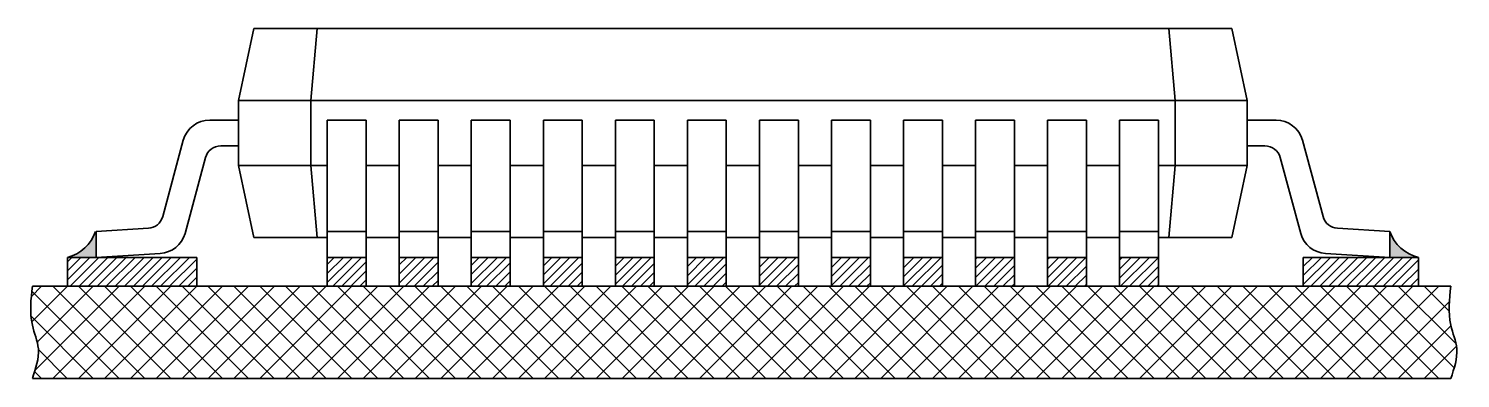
# Model space of a CAD drawing. Header units: inches. Extents: x -14 to 5184, y -66 to 1689.
# Drawn here: x 1904.54 to 1954.23, y 1481.53 to 1493.68 of the extents above; entities that cross this region are included whole.
import ezdxf

# ---------------------------------------------------------------- set-up
doc = ezdxf.new("R2010")
doc.units = ezdxf.units.IN
doc.header["$MEASUREMENT"] = 0
pattern_1 = [(45, (-1859.835243075044, -831.7969225682268), (-0.1571544821187102, 0.1571544821187102), [])]

msp = doc.modelspace()

# ---------------------------------------------------------------- hatches: boundary and pattern name
at = {"lineweight": 9, "transparency": 33554607}
h = msp.add_hatch(color=0, dxfattribs=at)
h.dxf.hatch_style = 1
edge = h.paths.add_edge_path()
edge.add_arc((1905.516383140827, 1487.110432754249), 1.42512788861132, 284.9574062027347, 340.5237811720811)
edge.add_line((1906.859965154197, 1486.635272915619), (1906.859965154197, 1485.733591097271))
edge.add_line((1906.859965154197, 1485.733591097271), (1905.884209934994, 1485.733591097271))
h = msp.add_hatch(color=0, dxfattribs=at)
h.dxf.hatch_style = 1
edge = h.paths.add_edge_path()
edge.add_arc((1953.097176799401, 1487.096156004377), 1.400114939054776, 199.218720002774, 256.7004676579404, ccw=False)
edge.add_line((1951.775091847115, 1486.635272915619), (1951.775091847115, 1485.733591097271))
edge.add_line((1951.775091847115, 1485.733591097271), (1952.775091847115, 1485.733591097272))
at = {"lineweight": 9, "transparency": 33554687}
h = msp.add_hatch(dxfattribs=at)
h.set_pattern_fill('ANSI31', color=0, scale=0.07)
h.set_pattern_definition(pattern_1)
h.paths.add_polyline_path([(1910.375091847106, 1485.733591097269), (1905.884209934993, 1485.733591097269), (1905.884209934993, 1484.733591097269), (1907.375091847106, 1484.733591097269), (1910.375091847106, 1484.733591097269)])
edge = h.paths.add_edge_path(flags=16)
edge.add_line((1906.375091847106, 1485.733591097269), (1907.375091847106, 1485.733591097269))
h = msp.add_hatch(dxfattribs=at)
h.set_pattern_fill('ANSI31', color=0, scale=0.07)
h.set_pattern_definition(pattern_1)
h.paths.add_polyline_path([(1914.900093250241, 1484.733591097269), (1914.900093250241, 1485.733591097269), (1916.250093250241, 1485.733591097269), (1916.250093250241, 1484.733591097269)])
h = msp.add_hatch(dxfattribs=at)
h.set_pattern_fill('ANSI31', color=0, scale=0.07)
h.set_pattern_definition(pattern_1)
h.paths.add_polyline_path([(1917.398498963166, 1484.733591097269), (1917.398498963166, 1485.733591097269), (1918.748498963166, 1485.733591097269), (1918.748498963166, 1484.733591097269)])
h = msp.add_hatch(dxfattribs=at)
h.set_pattern_fill('ANSI31', color=0, scale=0.07)
h.set_pattern_definition(pattern_1)
h.paths.add_polyline_path([(1919.900093250241, 1484.733591097269), (1919.900093250241, 1485.733591097269), (1921.250093250241, 1485.733591097269), (1921.250093250241, 1484.733591097269)])
h = msp.add_hatch(dxfattribs=at)
h.set_pattern_fill('ANSI31', color=0, scale=0.07)
h.set_pattern_definition(pattern_1)
h.paths.add_polyline_path([(1922.400093250241, 1484.733591097269), (1922.400093250241, 1485.733591097269), (1923.750093250241, 1485.733591097269), (1923.750093250241, 1484.733591097269)])
h = msp.add_hatch(dxfattribs=at)
h.set_pattern_fill('ANSI31', color=0, scale=0.07)
h.set_pattern_definition(pattern_1)
h.paths.add_polyline_path([(1924.90009325024, 1484.733591097269), (1924.90009325024, 1485.733591097269), (1926.25009325024, 1485.733591097269), (1926.25009325024, 1484.733591097269)])
h = msp.add_hatch(dxfattribs=at)
h.set_pattern_fill('ANSI31', color=0, scale=0.07)
h.set_pattern_definition(pattern_1)
h.paths.add_polyline_path([(1927.398498963165, 1484.733591097269), (1927.398498963165, 1485.733591097269), (1928.748498963165, 1485.733591097269), (1928.748498963165, 1484.733591097269)])
h = msp.add_hatch(dxfattribs=at)
h.set_pattern_fill('ANSI31', color=0, scale=0.07)
h.set_pattern_definition(pattern_1)
h.paths.add_polyline_path([(1929.90009325024, 1484.733591097269), (1929.90009325024, 1485.733591097269), (1931.25009325024, 1485.733591097269), (1931.25009325024, 1484.733591097269)])
h = msp.add_hatch(dxfattribs=at)
h.set_pattern_fill('ANSI31', color=0, scale=0.07)
h.set_pattern_definition(pattern_1)
h.paths.add_polyline_path([(1932.40009325024, 1484.733591097269), (1932.40009325024, 1485.733591097269), (1933.75009325024, 1485.733591097269), (1933.75009325024, 1484.733591097269)])
h = msp.add_hatch(dxfattribs=at)
h.set_pattern_fill('ANSI31', color=0, scale=0.07)
h.set_pattern_definition(pattern_1)
h.paths.add_polyline_path([(1934.90009325024, 1484.733591097269), (1934.90009325024, 1485.733591097269), (1936.25009325024, 1485.733591097269), (1936.25009325024, 1484.733591097269)])
h = msp.add_hatch(dxfattribs=at)
h.set_pattern_fill('ANSI31', color=0, scale=0.07)
h.set_pattern_definition(pattern_1)
h.paths.add_polyline_path([(1937.398498963165, 1484.733591097269), (1937.398498963165, 1485.733591097269), (1938.748498963165, 1485.733591097269), (1938.748498963165, 1484.733591097269)])
h = msp.add_hatch(dxfattribs=at)
h.set_pattern_fill('ANSI31', color=0, scale=0.07)
h.set_pattern_definition(pattern_1)
h.paths.add_polyline_path([(1939.90009325024, 1484.733591097269), (1939.90009325024, 1485.733591097269), (1941.25009325024, 1485.733591097269), (1941.25009325024, 1484.733591097269)])
h = msp.add_hatch(dxfattribs=at)
h.set_pattern_fill('ANSI31', color=0, scale=0.07)
h.set_pattern_definition(pattern_1)
h.paths.add_polyline_path([(1942.40009325024, 1484.733591097269), (1942.40009325024, 1485.733591097269), (1943.75009325024, 1485.733591097269), (1943.75009325024, 1484.733591097269)])
h = msp.add_hatch(dxfattribs=at)
h.set_pattern_fill('ANSI31', color=0, scale=0.07)
h.set_pattern_definition(pattern_1)
h.paths.add_polyline_path([(1948.775091847115, 1485.733591097269), (1949.775091847115, 1485.733591097269), (1952.775091847115, 1485.733591097269), (1952.775091847115, 1484.733591097269), (1949.775091847115, 1484.733591097269), (1948.775091847115, 1484.733591097269)])
at = {"lineweight": 9, "transparency": 33554607}
h = msp.add_hatch(dxfattribs=at)
h.set_pattern_fill('ANSI37', color=0, scale=0.2)
h.set_pattern_definition([(45, (-1850.81505347179, -820.7525807373709), (-0.4490128060534576, 0.4490128060534577), []), (135, (-1850.81505347179, -820.7525807373709), (-0.4490128060534577, -0.4490128060534576), [])])
edge = h.paths.add_edge_path()
edge.add_spline(control_points=[(1904.666327435395, 1484.733591097269), (1904.617175450348, 1484.280250623558), (1904.53676778914, 1483.538631598678), (1905, 1482.5), (1904.78466839611, 1481.876339558257), (1904.666327435395, 1481.533591097269)], knot_values=[0, 0, 0, 0, 1.346151153158644, 2.202166723337645, 3.246614946844562, 3.246614946844562, 3.246614946844562, 3.246614946844562], degree=3, periodic=0)
edge.add_line((1904.666327435395, 1481.533591097269), (1953.89290432509, 1481.533591097269))
edge.add_spline(control_points=[(1953.89290432509, 1481.533591097269), (1954.011245285805, 1481.876339558258), (1954.226576889695, 1482.5), (1953.763344678835, 1483.538631598679), (1953.843752340043, 1484.280250623559), (1953.89290432509, 1484.733591097269)], knot_values=[0, 0, 0, 0, 1.044448223506918, 1.900463793685919, 3.246614946844562, 3.246614946844562, 3.246614946844562, 3.246614946844562], degree=3, periodic=0)
edge.add_line((1953.892904325089, 1484.733591097269), (1904.666327435395, 1484.733591097269))

# ---------------------------------------------------------------- linework, layer by layer
at = {"lineweight": 35, "transparency": 33554607}
for p, q in [((1912.356483313327, 1493.680439531909), (1911.825091947637, 1491.180439531909)), ((1912.356483313327, 1493.680439531909), (1914.545201818374, 1493.680439531909)), ((1914.545201818374, 1493.680439531909), (1914.325092384751, 1491.180439531909)), ((1914.545201818374, 1493.680439531909), (1944.104982765313, 1493.680439531909)), ((1944.104982765313, 1493.680439531909), (1946.293700504986, 1493.680439531909)), ((1944.104982765313, 1493.680439531909), (1944.32509238476, 1491.180439531909)), ((1946.825091947646, 1491.180439531909), (1946.293700504986, 1493.680439531909)), ((1911.825091947637, 1488.930439531909), (1911.825091947637, 1491.180439531909)), ((1914.325092384751, 1491.180439531909), (1911.825091947637, 1491.180439531909)), ((1914.325092384751, 1488.930439531909), (1914.325092384751, 1491.180439531909)), ((1944.32509238476, 1491.180439531909), (1914.325092384751, 1491.180439531909)), ((1944.32509238476, 1488.930439531909), (1944.32509238476, 1491.180439531909)), ((1946.825091947646, 1491.180439531909), (1944.32509238476, 1491.180439531909)), ((1946.825091947646, 1488.930439531909), (1946.825091947646, 1491.180439531909)), ((1910.821824846191, 1490.505439531909), (1911.825091947637, 1490.505439531909)), ((1916.250092560173, 1490.505439531909), (1914.900092560172, 1490.505439531909)), ((1914.900092720607, 1489.801499720301), (1914.900092560458, 1490.505438126274)), ((1916.250092720519, 1489.803375977208), (1916.250092560118, 1490.505439481704)), ((1918.750092560173, 1490.505439531909), (1917.400092560172, 1490.505439531909)), ((1917.400092720607, 1489.801499720301), (1917.400092560458, 1490.505438126274)), ((1918.750092720519, 1489.803375977208), (1918.750092560118, 1490.505439481704)), ((1921.250092560173, 1490.505439531909), (1919.900092560172, 1490.505439531909)), ((1919.900092720607, 1489.801499720301), (1919.900092560458, 1490.505438126274)), ((1921.250092720519, 1489.803375977208), (1921.250092560118, 1490.505439481704)), ((1923.750092560173, 1490.505439531909), (1922.400092560172, 1490.505439531909)), ((1922.400092720607, 1489.801499720301), (1922.400092560458, 1490.505438126274)), ((1923.750092720518, 1489.803375977208), (1923.750092560118, 1490.505439481704)), ((1926.250092560173, 1490.505439531909), (1924.900092560172, 1490.505439531909)), ((1924.900092720607, 1489.8014997203), (1924.900092560458, 1490.505438126274)), ((1926.250092720518, 1489.803375977208), (1926.250092560118, 1490.505439481704)), ((1928.750092560172, 1490.505439531909), (1927.400092560172, 1490.505439531909)), ((1927.400092720607, 1489.8014997203), (1927.400092560458, 1490.505438126274)), ((1928.750092720518, 1489.803375977001), (1928.750092560118, 1490.505439481704)), ((1931.250092560172, 1490.505439531909), (1929.900092560172, 1490.505439531909)), ((1929.900092720607, 1489.801499720297), (1929.900092560458, 1490.505438126274)), ((1931.250092720518, 1489.803375977406), (1931.250092560118, 1490.505439481703)), ((1933.750092560172, 1490.505439531909), (1932.400092560172, 1490.505439531909)), ((1932.400092720607, 1489.801499720306), (1932.400092560458, 1490.505438126274)), ((1933.750092720518, 1489.803375977208), (1933.750092560118, 1490.505439481704)), ((1936.250092560172, 1490.505439531909), (1934.900092560172, 1490.505439531909)), ((1934.900092720607, 1489.8014997203), (1934.900092560458, 1490.505438126274)), ((1936.250092720518, 1489.803375977208), (1936.250092560118, 1490.505439481704)), ((1938.750092560172, 1490.505439531909), (1937.400092560172, 1490.505439531909)), ((1937.400092720607, 1489.8014997203), (1937.400092560458, 1490.505438126274)), ((1938.750092720518, 1489.803375977208), (1938.750092560118, 1490.505439481704)), ((1941.250092560172, 1490.505439531909), (1939.900092560172, 1490.505439531909)), ((1939.900092720607, 1489.801499720279), (1939.900092560458, 1490.505438126273)), ((1941.250092720518, 1489.803375977208), (1941.250092560118, 1490.505439481704)), ((1943.750092560172, 1490.505439531909), (1942.400092560172, 1490.505439531909)), ((1942.400092720607, 1489.8014997203), (1942.400092560458, 1490.505438126274)), ((1943.750092720607, 1489.801499720301), (1943.750092560457, 1490.505438126274)), ((1946.825091947646, 1490.505439531909), (1947.82835884802, 1490.505439531909)), ((1909.188851994481, 1487.151970353444), (1909.904668763445, 1489.803077816284)), ((1914.900092720533, 1489.803077816284), (1914.900092845691, 1487.151970353434)), ((1916.25009284569, 1487.151970353434), (1916.250092720533, 1489.803077816284)), ((1917.400092720532, 1489.803077816284), (1917.40009284569, 1487.151970353434)), ((1918.75009284569, 1487.151970353434), (1918.750092720533, 1489.803077816284)), ((1919.900092720532, 1489.803077816284), (1919.90009284569, 1487.151970353434)), ((1921.25009284569, 1487.151970353434), (1921.250092720533, 1489.803077816284)), ((1922.400092720532, 1489.803077816284), (1922.40009284569, 1487.151970353434)), ((1923.75009284569, 1487.151970353434), (1923.750092720533, 1489.803077816284)), ((1924.900092720532, 1489.803077816284), (1924.90009284569, 1487.151970353434)), ((1926.25009284569, 1487.151970353434), (1926.250092720533, 1489.803077816284)), ((1927.400092720532, 1489.803077816284), (1927.40009284569, 1487.151970353434)), ((1928.75009284569, 1487.151970353434), (1928.750092720533, 1489.803077816284)), ((1929.900092720532, 1489.803077816284), (1929.90009284569, 1487.151970353434)), ((1931.25009284569, 1487.151970353434), (1931.250092720533, 1489.803077816284)), ((1932.400092720532, 1489.803077816284), (1932.40009284569, 1487.151970353434)), ((1933.75009284569, 1487.151970353434), (1933.750092720533, 1489.803077816284)), ((1934.900092720532, 1489.803077816284), (1934.90009284569, 1487.151970353434)), ((1936.25009284569, 1487.151970353434), (1936.250092720533, 1489.803077816284)), ((1937.400092720532, 1489.803077816284), (1937.40009284569, 1487.151970353434)), ((1938.75009284569, 1487.151970353434), (1938.750092720533, 1489.803077816284)), ((1939.900092720532, 1489.803077816284), (1939.90009284569, 1487.151970353434)), ((1941.25009284569, 1487.151970353434), (1941.250092720533, 1489.803077816284)), ((1942.400092720532, 1489.803077816284), (1942.40009284569, 1487.151970353434)), ((1943.750092720533, 1489.803077816284), (1943.75009284569, 1487.151970353434)), ((1948.745514930775, 1489.803077816269), (1949.46133169974, 1487.151970353434)), ((1911.825091947637, 1489.605439531909), (1911.204726801941, 1489.605439531909)), ((1947.44545689228, 1489.605439531909), (1946.825091947646, 1489.605439531909)), ((1910.673741701406, 1489.198809064969), (1909.964097961076, 1486.570564104084)), ((1911.825091947637, 1488.930439531909), (1914.325092384751, 1488.930439531909)), ((1912.356483313327, 1486.430439531909), (1911.825091947637, 1488.930439531909)), ((1914.325092384751, 1488.930439531909), (1914.90009276173, 1488.930439531909)), ((1914.325092384751, 1488.930439531909), (1914.545201818374, 1486.430439531909)), ((1916.250092761729, 1488.930439531909), (1917.40009276173, 1488.930439531909)), ((1918.750092761729, 1488.930439531909), (1919.90009276173, 1488.930439531909)), ((1921.250092761729, 1488.930439531909), (1922.40009276173, 1488.930439531909)), ((1923.750092761729, 1488.930439531909), (1924.90009276173, 1488.930439531909)), ((1926.250092761729, 1488.930439531909), (1927.40009276173, 1488.930439531909)), ((1928.750092761729, 1488.930439531909), (1929.90009276173, 1488.930439531909)), ((1931.250092761729, 1488.930439531909), (1932.40009276173, 1488.930439531909)), ((1933.750092761729, 1488.930439531909), (1934.90009276173, 1488.930439531909)), ((1936.250092761729, 1488.930439531909), (1937.40009276173, 1488.930439531909)), ((1938.750092761729, 1488.930439531909), (1939.900092761729, 1488.930439531909)), ((1941.250092761729, 1488.930439531909), (1942.400092761729, 1488.930439531909)), ((1943.750092761729, 1488.930439531909), (1944.32509238476, 1488.930439531909)), ((1944.32509238476, 1488.930439531909), (1944.104982765313, 1486.430439531909)), ((1944.32509238476, 1488.930439531909), (1946.825091947646, 1488.930439531909)), ((1946.825091947646, 1488.930439531909), (1946.293700504986, 1486.430439531909)), ((1948.686085733145, 1486.570564104084), (1947.976441992815, 1489.198809064969)), ((1906.875091847106, 1486.635272915619), (1908.69144359069, 1486.746365747374)), ((1914.900092845684, 1487.152106893297), (1914.900092932636, 1486.746374399281)), ((1914.90009293266, 1486.746365747374), (1914.900093250241, 1486.635272915619)), ((1916.250092845688, 1487.152007544028), (1916.250092932653, 1486.746368100433)), ((1916.250093250241, 1486.635272915619), (1916.25009293266, 1486.746365747374)), ((1917.400092845684, 1487.152106893297), (1917.400092932635, 1486.746374399281)), ((1917.40009293266, 1486.746365747374), (1917.400093250241, 1486.635272915619)), ((1918.750092845688, 1487.152007544028), (1918.750092932653, 1486.746368100433)), ((1918.750093250241, 1486.635272915619), (1918.75009293266, 1486.746365747374)), ((1919.900092845684, 1487.152106893297), (1919.900092932635, 1486.746374399281)), ((1919.90009293266, 1486.746365747374), (1919.900093250241, 1486.635272915619)), ((1921.250092845688, 1487.152007544028), (1921.250092932653, 1486.746368100433)), ((1921.250093250241, 1486.635272915619), (1921.25009293266, 1486.746365747374)), ((1922.400092845684, 1487.152106893297), (1922.400092932635, 1486.746374399281)), ((1922.40009293266, 1486.746365747374), (1922.400093250241, 1486.635272915619)), ((1923.750092845688, 1487.152007544028), (1923.750092932653, 1486.746368100433)), ((1923.750093250241, 1486.635272915619), (1923.75009293266, 1486.746365747374)), ((1924.900092845684, 1487.152106893297), (1924.900092932635, 1486.746374399281)), ((1924.900092932659, 1486.746365747374), (1924.90009325024, 1486.635272915619)), ((1926.250092845688, 1487.152007544028), (1926.250092932653, 1486.746368100433)), ((1926.250093250241, 1486.635272915619), (1926.25009293266, 1486.746365747374)), ((1927.400092845684, 1487.152106893297), (1927.400092932635, 1486.746374399281)), ((1927.400092932659, 1486.746365747374), (1927.40009325024, 1486.635272915619)), ((1928.750092845688, 1487.152007544234), (1928.750092932653, 1486.746368100446)), ((1928.750093250241, 1486.635272915619), (1928.75009293266, 1486.746365747374)), ((1929.900092845684, 1487.152106893367), (1929.900092932635, 1486.746374399286)), ((1929.900092932659, 1486.746365747374), (1929.90009325024, 1486.635272915619)), ((1931.250092845688, 1487.152007544028), (1931.250092932653, 1486.746368100433)), ((1931.250093250241, 1486.635272915619), (1931.25009293266, 1486.746365747374)), ((1932.400092845684, 1487.152106893297), (1932.400092932635, 1486.746374399281)), ((1932.400092932659, 1486.746365747374), (1932.40009325024, 1486.635272915619)), ((1933.750092845688, 1487.152007544028), (1933.750092932653, 1486.746368100433)), ((1933.750093250241, 1486.635272915619), (1933.75009293266, 1486.746365747374)), ((1934.900092845684, 1487.152106893297), (1934.900092932635, 1486.746374399281)), ((1934.900092932659, 1486.746365747374), (1934.90009325024, 1486.635272915619)), ((1936.250092845688, 1487.152007544028), (1936.250092932652, 1486.746368100433)), ((1936.250093250241, 1486.635272915619), (1936.25009293266, 1486.746365747374)), ((1937.400092845684, 1487.152106893297), (1937.400092932635, 1486.746374399281)), ((1937.400092932659, 1486.746365747374), (1937.40009325024, 1486.635272915619)), ((1938.750092845688, 1487.152007544028), (1938.750092932652, 1486.746368100433)), ((1938.750093250241, 1486.635272915619), (1938.75009293266, 1486.746365747374)), ((1939.900092845684, 1487.152106893297), (1939.900092932635, 1486.746374399281)), ((1939.900092932659, 1486.746365747374), (1939.90009325024, 1486.635272915619)), ((1941.250092845688, 1487.152007544028), (1941.250092932652, 1486.746368100433)), ((1941.250093250241, 1486.635272915619), (1941.25009293266, 1486.746365747374)), ((1942.400092845684, 1487.152106893297), (1942.400092932635, 1486.746374399281)), ((1942.400092932659, 1486.746365747374), (1942.40009325024, 1486.635272915619)), ((1943.750092845684, 1487.152106893297), (1943.750092932635, 1486.746374399281)), ((1943.75009293266, 1486.746365747374), (1943.750093250241, 1486.635272915619)), ((1949.958740103535, 1486.746365747374), (1951.775091847115, 1486.635272915619)), ((1906.875091847106, 1485.733591097269), (1906.875091847106, 1486.635272915619)), ((1914.545201818374, 1486.430439531909), (1912.356483313327, 1486.430439531909)), ((1914.900093250241, 1486.430439531909), (1914.545201818374, 1486.430439531909)), ((1916.250093250241, 1486.635272915619), (1914.900093250241, 1486.635272915619)), ((1914.900093250241, 1486.635272915619), (1914.900093250241, 1485.733591097269)), ((1916.250093250241, 1486.635272915619), (1916.250093250241, 1485.733591097269)), ((1917.400093250241, 1486.430439531909), (1916.250093250241, 1486.430439531909)), ((1918.750093250241, 1486.635272915619), (1917.400093250241, 1486.635272915619)), ((1917.400093250241, 1486.635272915619), (1917.400093250241, 1485.733591097269)), ((1918.750093250241, 1486.635272915619), (1918.750093250241, 1485.733591097269)), ((1919.900093250241, 1486.430439531909), (1918.750093250241, 1486.430439531909)), ((1921.250093250241, 1486.635272915619), (1919.900093250241, 1486.635272915619)), ((1919.900093250241, 1486.635272915619), (1919.900093250241, 1485.733591097269)), ((1921.250093250241, 1486.635272915619), (1921.250093250241, 1485.733591097269)), ((1922.400093250241, 1486.430439531909), (1921.250093250241, 1486.430439531909)), ((1923.750093250241, 1486.635272915619), (1922.400093250241, 1486.635272915619)), ((1922.400093250241, 1486.635272915619), (1922.400093250241, 1485.733591097269)), ((1923.750093250241, 1486.635272915619), (1923.750093250241, 1485.733591097269)), ((1924.90009325024, 1486.430439531909), (1923.750093250241, 1486.430439531909)), ((1926.250093250241, 1486.635272915619), (1924.90009325024, 1486.635272915619)), ((1924.90009325024, 1486.635272915619), (1924.90009325024, 1485.733591097269)), ((1926.250093250241, 1486.635272915619), (1926.250093250241, 1485.733591097269)), ((1927.40009325024, 1486.430439531909), (1926.250093250241, 1486.430439531909)), ((1928.750093250241, 1486.635272915619), (1927.40009325024, 1486.635272915619)), ((1927.40009325024, 1486.635272915619), (1927.40009325024, 1485.733591097269)), ((1928.750093250241, 1486.635272915619), (1928.750093250241, 1485.733591097269)), ((1929.90009325024, 1486.430439531909), (1928.750093250241, 1486.430439531909)), ((1931.250093250241, 1486.635272915619), (1929.90009325024, 1486.635272915619)), ((1929.90009325024, 1486.635272915619), (1929.90009325024, 1485.733591097269)), ((1931.250093250241, 1486.635272915619), (1931.250093250241, 1485.733591097269)), ((1932.40009325024, 1486.430439531909), (1931.250093250241, 1486.430439531909)), ((1933.750093250241, 1486.635272915619), (1932.40009325024, 1486.635272915619)), ((1932.40009325024, 1486.635272915619), (1932.40009325024, 1485.733591097269)), ((1933.750093250241, 1486.635272915619), (1933.750093250241, 1485.733591097269)), ((1934.90009325024, 1486.430439531909), (1933.750093250241, 1486.430439531909)), ((1936.250093250241, 1486.635272915619), (1934.90009325024, 1486.635272915619)), ((1934.90009325024, 1486.635272915619), (1934.90009325024, 1485.733591097269)), ((1936.250093250241, 1486.635272915619), (1936.250093250241, 1485.733591097269)), ((1937.40009325024, 1486.430439531909), (1936.250093250241, 1486.430439531909)), ((1938.750093250241, 1486.635272915619), (1937.40009325024, 1486.635272915619)), ((1937.40009325024, 1486.635272915619), (1937.40009325024, 1485.733591097269)), ((1938.750093250241, 1486.635272915619), (1938.750093250241, 1485.733591097269)), ((1939.90009325024, 1486.430439531909), (1938.750093250241, 1486.430439531909)), ((1941.250093250241, 1486.635272915619), (1939.90009325024, 1486.635272915619)), ((1939.90009325024, 1486.635272915619), (1939.90009325024, 1485.733591097269)), ((1941.250093250241, 1486.635272915619), (1941.250093250241, 1485.733591097269)), ((1942.40009325024, 1486.430439531909), (1941.250093250241, 1486.430439531909)), ((1943.750093250241, 1486.635272915619), (1942.40009325024, 1486.635272915619)), ((1942.40009325024, 1486.635272915619), (1942.40009325024, 1485.733591097269)), ((1943.750093250241, 1486.635272915619), (1943.750093250241, 1485.733591097269)), ((1944.104982765313, 1486.430439531909), (1943.750093250241, 1486.430439531909)), ((1946.293700504986, 1486.430439531909), (1944.104982765313, 1486.430439531909)), ((1951.775091847115, 1486.635272915619), (1951.775091847115, 1485.733591097269)), ((1951.775091847115, 1486.233591097271), (1951.775091847115, 1485.733591097271)), ((1951.775091847115, 1486.233591097271), (1951.775091847115, 1485.733591097271)), ((1909.104937990891, 1485.869974329955), (1906.875091847106, 1485.733591097269)), ((1907.375091847106, 1485.733591097269), (1908.875091847106, 1485.733591097269)), ((1910.375091847106, 1485.733591097269), (1907.375091847106, 1485.733591097269)), ((1916.250093250241, 1485.733591097269), (1914.900093250241, 1485.733591097269)), ((1918.748498963166, 1485.733591097269), (1917.398498963166, 1485.733591097269)), ((1918.750093250241, 1485.733591097269), (1917.400093250241, 1485.733591097269)), ((1921.250093250241, 1485.733591097269), (1919.900093250241, 1485.733591097269)), ((1921.250093250241, 1485.733591097269), (1919.900093250241, 1485.733591097269)), ((1923.750093250241, 1485.733591097269), (1922.400093250241, 1485.733591097269)), ((1923.750093250241, 1485.733591097269), (1922.400093250241, 1485.733591097269)), ((1926.250093250241, 1485.733591097269), (1924.90009325024, 1485.733591097269)), ((1926.25009325024, 1485.733591097269), (1924.90009325024, 1485.733591097269)), ((1928.748498963165, 1485.733591097269), (1927.398498963165, 1485.733591097269)), ((1928.750093250241, 1485.733591097269), (1927.40009325024, 1485.733591097269)), ((1928.75009325024, 1485.733591097269), (1927.40009325024, 1485.733591097269)), ((1931.250093250241, 1485.733591097269), (1929.90009325024, 1485.733591097269)), ((1931.25009325024, 1485.733591097269), (1929.90009325024, 1485.733591097269)), ((1931.25009325024, 1485.733591097269), (1929.90009325024, 1485.733591097269)), ((1933.750093250241, 1485.733591097269), (1932.40009325024, 1485.733591097269)), ((1933.75009325024, 1485.733591097269), (1932.40009325024, 1485.733591097269)), ((1933.75009325024, 1485.733591097269), (1932.40009325024, 1485.733591097269)), ((1936.250093250241, 1485.733591097269), (1934.90009325024, 1485.733591097269)), ((1936.25009325024, 1485.733591097269), (1934.90009325024, 1485.733591097269)), ((1938.748498963165, 1485.733591097269), (1937.398498963165, 1485.733591097269)), ((1938.750093250241, 1485.733591097269), (1937.40009325024, 1485.733591097269)), ((1938.75009325024, 1485.733591097269), (1937.40009325024, 1485.733591097269)), ((1941.250093250241, 1485.733591097269), (1939.90009325024, 1485.733591097269)), ((1941.25009325024, 1485.733591097269), (1939.90009325024, 1485.733591097269)), ((1941.25009325024, 1485.733591097269), (1939.90009325024, 1485.733591097269)), ((1943.750093250241, 1485.733591097269), (1942.40009325024, 1485.733591097269)), ((1943.75009325024, 1485.733591097269), (1942.40009325024, 1485.733591097269)), ((1943.75009325024, 1485.733591097269), (1942.40009325024, 1485.733591097269)), ((1948.775091847115, 1485.733591097269), (1951.775091847115, 1485.733591097269)), ((1951.775091847115, 1485.733591097269), (1949.54524570333, 1485.869974329955)), ((1952.775091847115, 1485.733591097269), (1949.775091847115, 1485.733591097269)), ((1951.775091847115, 1485.733591097269), (1950.275091847115, 1485.733591097269))]:
    msp.add_line(p, q, dxfattribs=at)
at = {"color": 0, "lineweight": 35, "transparency": 33554607}
for p, q in [((1951.775091847115, 1485.733591097271), (1951.775091847116, 1486.233591097271)), ((1910.375091847106, 1485.733591097269), (1905.884209934993, 1485.733591097271)), ((1905.884209934993, 1484.733591097269), (1905.884209934993, 1485.733591097269)), ((1906.375091847106, 1485.733591097269), (1907.375091847106, 1485.733591097269)), ((1910.375091847106, 1484.733591097269), (1910.375091847106, 1485.733591097269)), ((1914.900093250241, 1485.733591097269), (1916.250093250241, 1485.733591097269)), ((1914.900093250241, 1484.733591097269), (1914.900093250242, 1485.733591097269)), ((1916.250093250241, 1485.733591097269), (1916.250093250241, 1484.733591097269)), ((1917.398498963166, 1485.733591097269), (1918.748498963166, 1485.733591097269)), ((1917.398498963166, 1484.733591097269), (1917.398498963167, 1485.733591097269)), ((1918.748498963166, 1485.733591097269), (1918.748498963166, 1484.733591097269)), ((1919.900093250241, 1485.733591097269), (1921.250093250241, 1485.733591097269)), ((1919.900093250241, 1484.733591097269), (1919.900093250242, 1485.733591097269)), ((1921.250093250241, 1485.733591097269), (1921.250093250241, 1484.733591097269)), ((1922.400093250241, 1485.733591097269), (1923.750093250241, 1485.733591097269)), ((1922.400093250241, 1484.733591097269), (1922.400093250242, 1485.733591097269)), ((1923.750093250241, 1485.733591097269), (1923.750093250241, 1484.733591097269)), ((1924.90009325024, 1485.733591097269), (1926.25009325024, 1485.733591097269)), ((1924.90009325024, 1484.733591097269), (1924.90009325024, 1485.733591097269)), ((1926.25009325024, 1485.733591097269), (1926.25009325024, 1484.733591097269)), ((1927.398498963165, 1485.733591097269), (1928.748498963165, 1485.733591097269)), ((1927.398498963165, 1484.733591097269), (1927.398498963165, 1485.733591097269)), ((1928.748498963165, 1485.733591097269), (1928.748498963165, 1484.733591097269)), ((1929.90009325024, 1485.733591097269), (1931.25009325024, 1485.733591097269)), ((1929.90009325024, 1484.733591097269), (1929.90009325024, 1485.733591097269)), ((1931.25009325024, 1485.733591097269), (1931.25009325024, 1484.733591097269)), ((1932.40009325024, 1485.733591097269), (1933.75009325024, 1485.733591097269)), ((1932.40009325024, 1484.733591097269), (1932.40009325024, 1485.733591097269)), ((1933.75009325024, 1485.733591097269), (1933.75009325024, 1484.733591097269)), ((1934.90009325024, 1485.733591097269), (1936.25009325024, 1485.733591097269)), ((1934.90009325024, 1484.733591097269), (1934.900093250241, 1485.733591097269)), ((1936.25009325024, 1485.733591097269), (1936.25009325024, 1484.733591097269)), ((1937.398498963165, 1485.733591097269), (1938.748498963165, 1485.733591097269)), ((1937.398498963165, 1484.733591097269), (1937.398498963166, 1485.733591097269)), ((1938.748498963165, 1485.733591097269), (1938.748498963165, 1484.733591097269)), ((1939.90009325024, 1485.733591097269), (1941.25009325024, 1485.733591097269)), ((1939.90009325024, 1484.733591097269), (1939.900093250241, 1485.733591097269)), ((1941.25009325024, 1485.733591097269), (1941.25009325024, 1484.733591097269)), ((1942.40009325024, 1485.733591097269), (1943.75009325024, 1485.733591097269)), ((1942.40009325024, 1484.733591097269), (1942.400093250241, 1485.733591097269)), ((1943.75009325024, 1485.733591097269), (1943.75009325024, 1484.733591097269)), ((1948.775091847115, 1484.733591097269), (1948.775091847115, 1485.733591097269)), ((1948.775091847115, 1485.733591097269), (1949.775091847115, 1485.733591097269)), ((1952.775091847115, 1485.733591097269), (1949.775091847115, 1485.733591097269)), ((1951.775091847115, 1485.733591097269), (1952.775091847115, 1485.733591097269)), ((1951.775091847115, 1485.733591097271), (1952.775091847115, 1485.733591097271)), ((1952.775091847115, 1485.733591097271), (1951.775091847115, 1485.733591097271)), ((1952.687604422521, 1485.733591097271), (1951.775091847115, 1485.733591097271)), ((1951.775091847115, 1485.733591097271), (1951.775091847115, 1485.733591097271)), ((1952.775091847115, 1484.733591097269), (1952.775091847115, 1485.733591097269)), ((1904.666327435395, 1484.733591097269), (1953.892904325089, 1484.733591097269)), ((1907.375091847106, 1484.733591097269), (1905.884209934993, 1484.733591097269)), ((1907.375091847106, 1484.733591097269), (1910.375091847106, 1484.733591097269)), ((1916.250093250241, 1484.733591097269), (1914.900093250241, 1484.733591097269)), ((1918.748498963166, 1484.733591097269), (1917.398498963166, 1484.733591097269)), ((1921.250093250241, 1484.733591097269), (1919.900093250241, 1484.733591097269)), ((1923.750093250241, 1484.733591097269), (1922.400093250241, 1484.733591097269)), ((1926.25009325024, 1484.733591097269), (1924.90009325024, 1484.733591097269)), ((1928.748498963165, 1484.733591097269), (1927.398498963165, 1484.733591097269)), ((1931.25009325024, 1484.733591097269), (1929.90009325024, 1484.733591097269)), ((1933.75009325024, 1484.733591097269), (1932.40009325024, 1484.733591097269)), ((1936.25009325024, 1484.733591097269), (1934.90009325024, 1484.733591097269)), ((1938.748498963165, 1484.733591097269), (1937.398498963165, 1484.733591097269)), ((1941.25009325024, 1484.733591097269), (1939.90009325024, 1484.733591097269)), ((1943.75009325024, 1484.733591097269), (1942.40009325024, 1484.733591097269)), ((1949.775091847115, 1484.733591097269), (1948.775091847115, 1484.733591097269)), ((1949.775091847115, 1484.733591097269), (1952.775091847115, 1484.733591097269)), ((1951.802676410861, 1484.733591097269), (1950.802676410861, 1484.733591097269)), ((1904.666327435395, 1481.533591097269), (1953.89290432509, 1481.533591097269))]:
    msp.add_line(p, q, dxfattribs=at)
at = {"lineweight": 35, "transparency": 33554607}
for centre, radius, start, end in [((1910.821824846191, 1489.555439531909), 0.9500000000000048, 90, 164.8900672495696), ((1947.82835884803, 1489.555439531909), 0.9500000000000064, 15.10993274953916, 90.00000000059926), ((1911.204726801941, 1489.055439531909), 0.5499999999999998, 90, 164.8900672494622), ((1947.44545689228, 1489.055439531909), 0.5500000000000005, 15.10993275053779, 90), ((1908.657866893946, 1487.295339886504), 0.5500000000000005, 273.5000000000877, 344.8900672494622), ((1949.992316800275, 1487.295339886504), 0.5499999999999982, 195.1099327515364, 266.5000000004342), ((1909.04694187833, 1486.818202388454), 0.9500000000000028, 273.5000000001139, 344.8900672498667), ((1949.60324181589, 1486.818202388454), 0.9500000000000017, 195.1099327501333, 266.4999999998861)]:
    msp.add_arc(centre, radius, start, end, dxfattribs=at)
at = {"color": 0, "lineweight": 35, "transparency": 33554607}
for centre, radius, start, end in [((1905.521575730641, 1487.104813591805), 1.418363386330223, 284.8133411182546, 340.667846256471), ((1953.092382351551, 1487.090838776334), 1.393841643274881, 199.0772037714671, 256.8419838892541)]:
    msp.add_arc(centre, radius, start, end, dxfattribs=at)
for points in [[(1904.666327435395, 1484.733591097269), (1904.666327435395, 1483.38743994411), (1904.874413353478, 1482.557100912699), (1904.666327435395, 1481.533591097269)], [(1953.89290432509, 1484.733591097269), (1953.89290432509, 1483.387439944111), (1954.100990243173, 1482.5571009127), (1953.89290432509, 1481.533591097269)]]:
    msp.add_spline(points, degree=3, dxfattribs=at)

doc.saveas('drawing.dxf')
